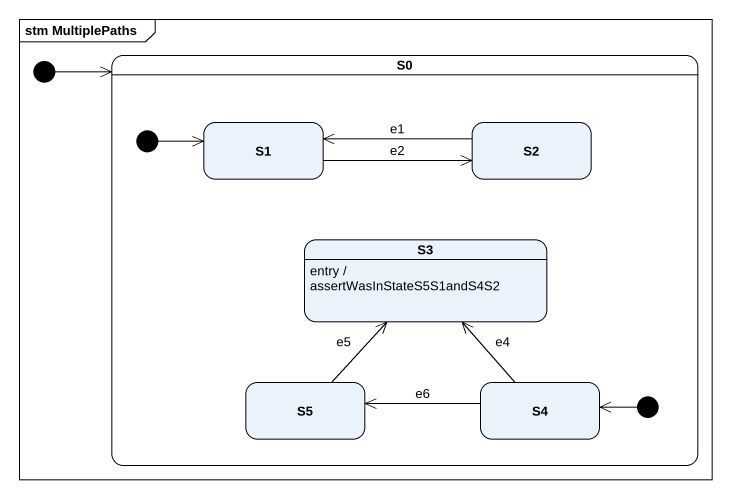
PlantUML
@startuml
mainframe stm MultiplePaths
hide empty description
state S0 {
  state S1
  state S2
  state initial2 <<start>>
  state S3
  S3 : entry / assertWasInStateS5S1andS4S2
  state S5
  state S4
  state initial3 <<start>>
}
[*] -right-> S0
S1 -right-> S2 : e2
S2 -left-> S1 : e1
initial2 -right-> S1
S5 -up-> S3 : e5
S4 -up-> S3 : e4
S4 -left-> S5 : e6
initial3 -left-> S4
@enduml
